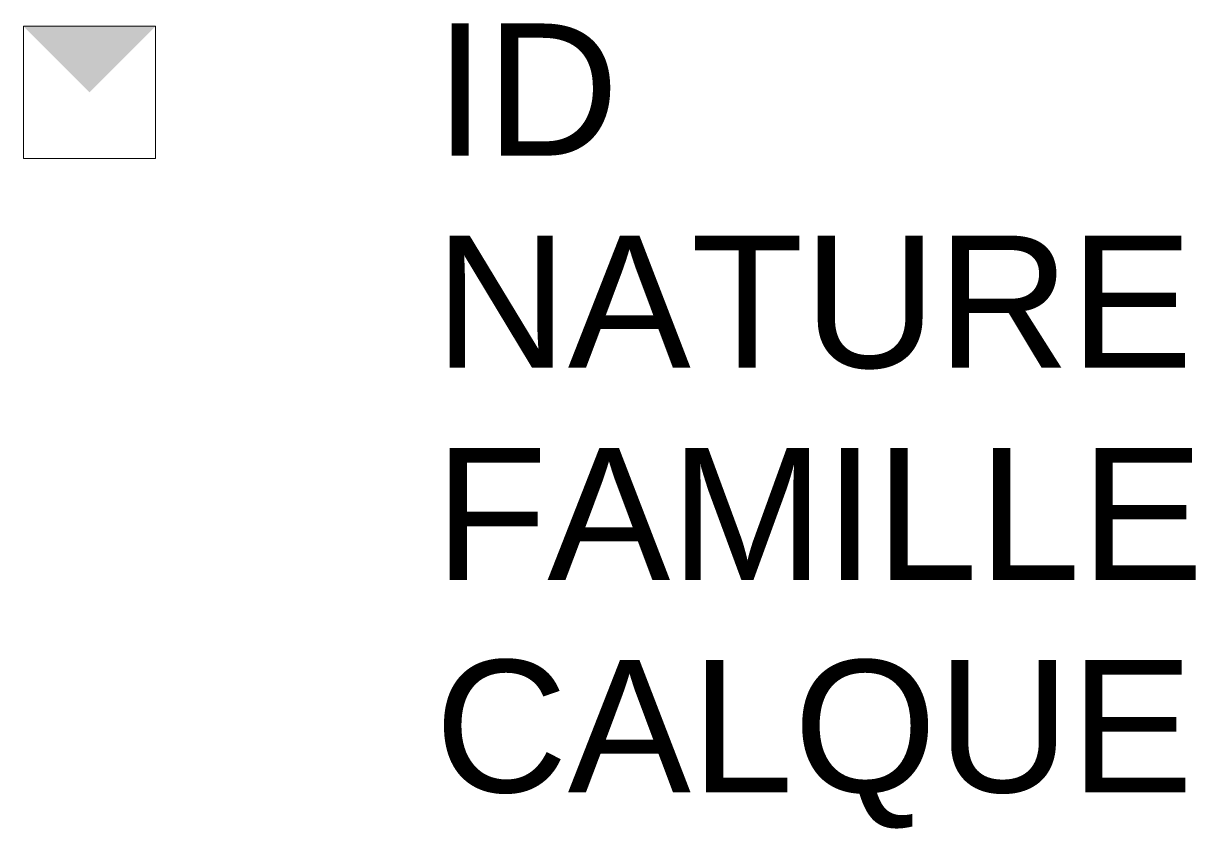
# Model space of a CAD drawing. Header units: metres. Extents: x 3183.95 to 3185.72, y 1881.57 to 1882.79.
import ezdxf

# ---------------------------------------------------------------- set-up
doc = ezdxf.new("R2010")
doc.units = ezdxf.units.M
doc.linetypes.add('Socle_Continu', pattern=[2.5, 2.5, 0])
doc.layers.add('EAUUS_SCT', color=7, linetype='Socle_Continu', lineweight=13, true_color=0x7f3f00)
doc.styles.get("Standard").update_dxf_attribs({"font": 'arial.ttf'})

msp = doc.modelspace()

# ---------------------------------------------------------------- hatches: boundary and pattern name
at = {"layer": 'EAUUS_SCT', "linetype": 'Socle_Continu'}
h = msp.add_hatch(color=256, dxfattribs=at)
h.dxf.hatch_style = 1
h.paths.add_polyline_path([(3184.1492, 1882.7835), (3184.1492, 1882.7835), (3183.9492, 1882.7835), (3184.0492, 1882.6835)])

# ---------------------------------------------------------------- linework, layer by layer
msp.add_lwpolyline([(3183.9492, 1882.5835), (3184.1492, 1882.5835), (3184.1492, 1882.7835), (3183.9492, 1882.7835)], close=True, dxfattribs=at)

# ---------------------------------------------------------------- texts
at = {"layer": 'EAUUS_SCT', "linetype": 'Socle_Continu', "flags": 9}
for tag, p, s in [('ID', (3184.5718, 1882.5878), 'CP_2133'), ('NATURE', (3184.5718, 1882.2666), 'Prise en charge'), ('FAMILLE', (3184.5718, 1881.9453), 'Eau usée'), ('CALQUE', (3184.5718, 1881.624), 'EAUUS_SCT')]:
    msp.add_attdef(tag, p, s, height=0.2, dxfattribs=at)

doc.saveas('drawing.dxf')
